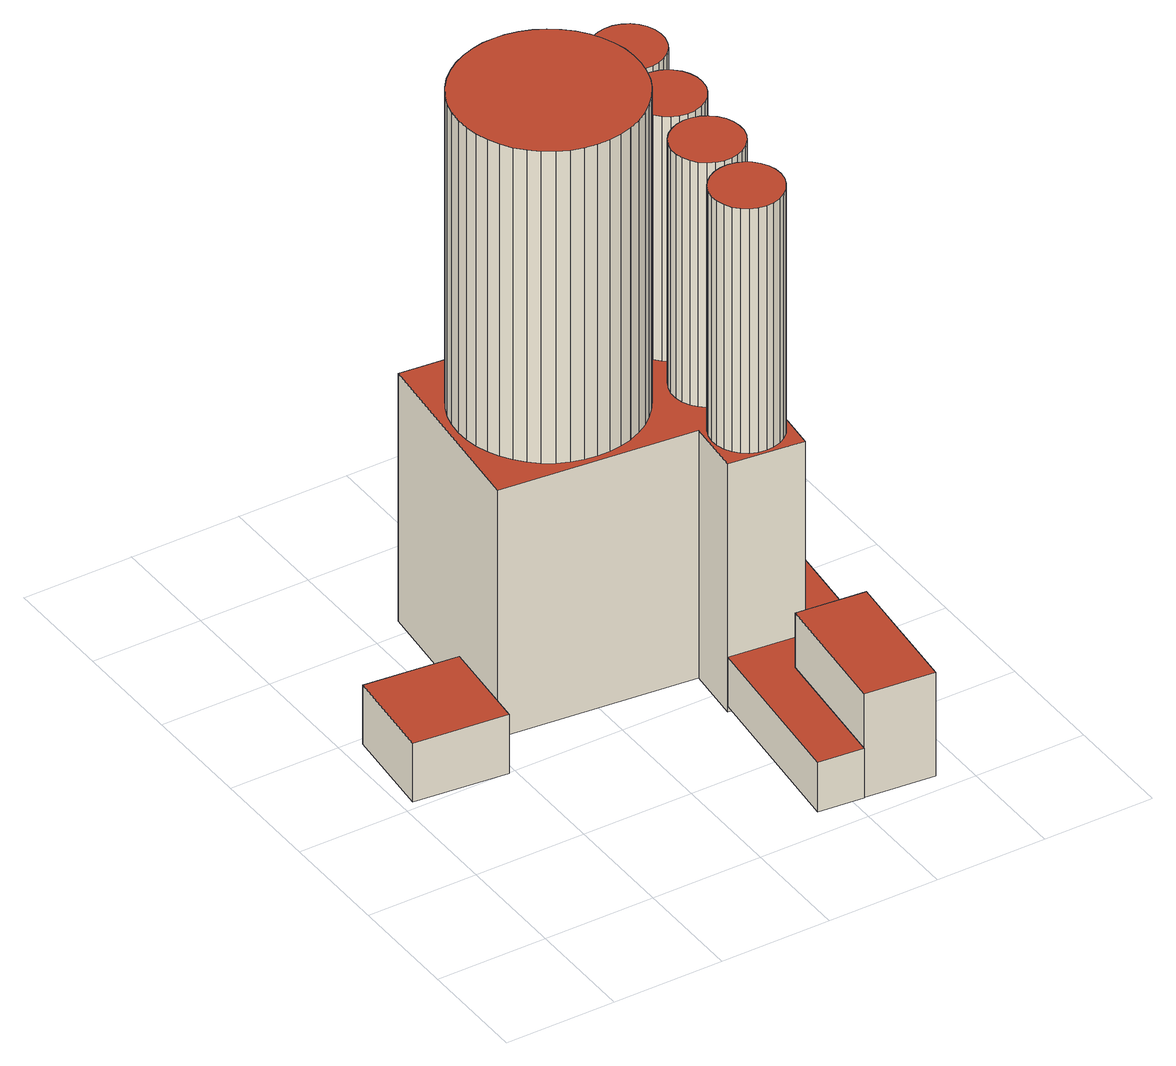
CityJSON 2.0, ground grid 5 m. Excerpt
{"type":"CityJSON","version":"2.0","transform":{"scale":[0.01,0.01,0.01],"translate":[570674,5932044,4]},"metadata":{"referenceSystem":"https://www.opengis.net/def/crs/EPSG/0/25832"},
"CityObjects":{
"building1":{"type":"Building","attributes":{"Grundfläche 2D":"18.319051","Grundhöhe NN":"4.785"},"geometry":[{"type":"Solid","lod":"3","boundaries":[[[[0,1,2,3]],[[4,5,3,2]],[[5,6,0,3]],[[6,7,1,0]],[[7,4,2,1]],[[7,6,5,4]]]],"semantics":{"surfaces":[{"type":"RoofSurface"},{"type":"WallSurface"},{"type":"GroundSurface"}],"values":[[0,1,1,1,1,2]]}}]},
"building2":{"type":"Building","attributes":{"Grundfläche 2D":"122.599835","Grundhöhe NN":"4.683"},"children":["building2-1","building2-2","building2-3","building2-4"],"geometry":[{"type":"Solid","lod":"3","boundaries":[[[[8,9,10,11,12,13,14,15,16,17,18,19,20,21,22,23,24,25,26,27,28,29,30,31,32,33,34,35,36,37,38,39,40,41,42,43,44,45,46,47,48,49,50,51,52]],[[53,54,55,56,57,58,59,60,61],[62,63,64,65,66,67,68,69,70,71,72,73,74,75,76,77,78,79,80,81,82,83,84,85,86,87,88,89,90,91,92,93,94,95,96,97,98,99,100,101,102,103,104,105,106,107]],[[11,10,96,95]],[[12,11,95,94]],[[13,12,94,93]],[[8,52,99,98]],[[9,8,98,97]],[[10,9,97,96]],[[14,13,93,92]],[[92,91,15,14]],[[91,90,16,15]],[[90,89,17,16]],[[18,17,89,88]],[[88,87,19,18]],[[20,19,87,86]],[[21,20,86,85]],[[22,21,85,84]],[[23,22,84,83]],[[24,23,83,82]],[[25,24,82,81]],[[81,80,26,25]],[[80,79,27,26]],[[79,78,28,27]],[[29,28,78,77]],[[77,76,30,29]],[[31,30,76,75]],[[32,31,75,74]],[[33,32,74,73]],[[34,33,73,72]],[[35,34,72,71]],[[35,71,70]],[[36,35,70,69]],[[69,68,37,36]],[[68,67,38,37]],[[67,66,39,38]],[[40,39,66,65]],[[65,64,41,40]],[[64,63,42,41]],[[63,62,43,42]],[[62,107,44,43]],[[107,106,45,44]],[[106,105,46,45]],[[105,104,47,46]],[[104,103,48,47]],[[103,102,49,48]],[[102,101,50,49]],[[51,50,101,100]],[[52,51,100,99]],[[61,60,108,109]],[[53,61,109,110]],[[54,53,110,111]],[[55,54,111,112]],[[56,55,112,113]],[[57,56,113,114]],[[115,59,58,57,114,116]],[[60,59,115,108]],[[111,110,109,108,115,116,114,113,112]]]],"semantics":{"surfaces":[{"type":"RoofSurface"},{"type":"WallSurface"},{"type":"GroundSurface"}],"values":[[0,0,1,1,1,1,1,1,1,1,1,1,1,1,1,1,1,1,1,1,1,1,1,1,1,1,1,1,1,1,1,1,1,1,1,1,1,1,1,1,1,1,1,1,1,1,1,1,1,1,1,1,1,1,1,1,2]]}}]},
"building2-1":{"type":"BuildingInstallation","parents":["building2"],"geometry":[{"type":"MultiSurface","lod":"3","boundaries":[[[117,118,119,120,121,122,123,124,125,126,127,128,129,130,131,132,133,134,135,136,137,138,139,140,141,142,143,144,145,146,147]],[[148,149,123,122]],[[149,150,124,123]],[[151,152,121,120]],[[122,121,152,148]],[[150,153,125,124]],[[153,154,126,125]],[[127,126,154,155]],[[155,156,128,127]],[[156,157,129,128]],[[130,129,157,158]],[[131,130,158,159]],[[159,160,132,131]],[[133,132,160,161]],[[161,162,163,135,134,133]],[[163,164,136,135]],[[164,165,137,136]],[[165,166,167,139,138,137]],[[167,168,140,139]],[[168,169,141,140]],[[169,170,142,141]],[[170,171,143,142]],[[171,172,144,143]],[[172,173,145,144]],[[173,174,146,145]],[[174,175,147,146]],[[175,176,117,147]],[[118,117,176,177]],[[151,120,119,118,177,178]]],"semantics":{"surfaces":[{"type":"RoofSurface"},{"type":"WallSurface"}],"values":[0,1,1,1,1,1,1,1,1,1,1,1,1,1,1,1,1,1,1,1,1,1,1,1,1,1,1,1,1]}}]},
"building2-2":{"type":"BuildingInstallation","parents":["building2"],"geometry":[{"type":"MultiSurface","lod":"3","boundaries":[[[179,180,181,182,183,184,185,186,187,188,189,190,191,192,193,194,195,196,197,198,199,200,201,202,203,204,205,206,207]],[[183,182,208,209]],[[209,210,184,183]],[[210,211,212,186,185,184]],[[213,208,182,181]],[[212,214,187,186]],[[188,187,214,215]],[[189,188,215,216]],[[216,217,190,189]],[[191,190,217,218]],[[192,191,218,219]],[[219,220,193,192]],[[220,221,194,193]],[[221,222,195,194]],[[196,195,222,223]],[[223,224,197,196]],[[198,197,224,225]],[[199,198,225,226]],[[226,227,200,199]],[[227,228,201,200]],[[228,229,202,201]],[[203,202,229,230]],[[230,231,204,203]],[[231,232,205,204]],[[206,205,232,233]],[[207,206,233,234]],[[179,207,234,235]],[[235,236,180,179]],[[236,213,181,180]]],"semantics":{"surfaces":[{"type":"RoofSurface"},{"type":"WallSurface"}],"values":[0,1,1,1,1,1,1,1,1,1,1,1,1,1,1,1,1,1,1,1,1,1,1,1,1,1,1,1,1]}}]},
"building2-3":{"type":"BuildingInstallation","parents":["building2"],"geometry":[{"type":"MultiSurface","lod":"3","boundaries":[[[237,238,239,240,241,242,243,244,245,246,247,248,249,250,251,252,253,254,255,256,257,258,259,260,261,262,263,264,265,266]],[[267,268,269,246,245,244]],[[269,270,247,246]],[[271,272,243,242]],[[244,243,272,267]],[[270,273,248,247]],[[249,248,273,274]],[[250,249,274,275]],[[251,250,275,276]],[[276,277,252,251]],[[277,278,253,252]],[[254,253,278,279]],[[279,280,255,254]],[[280,281,256,255]],[[281,282,257,256]],[[258,257,282,283]],[[259,258,283,284]],[[284,285,260,259]],[[285,286,261,260]],[[262,261,286,287]],[[263,262,287,288]],[[264,263,288,289]],[[289,290,265,264]],[[266,265,290,291]],[[237,266,291,292]],[[238,237,292,293]],[[239,238,293,294]],[[294,295,240,239]],[[295,296,271,242,241,240]]],"semantics":{"surfaces":[{"type":"RoofSurface"},{"type":"WallSurface"}],"values":[0,1,1,1,1,1,1,1,1,1,1,1,1,1,1,1,1,1,1,1,1,1,1,1,1,1,1,1,1]}}]},
"building2-4":{"type":"BuildingInstallation","parents":["building2"],"geometry":[{"type":"MultiSurface","lod":"3","boundaries":[[[297,298,299,300,301,302,303,304,305,306,307,308,309,310,311,312,313,314,315,316,317,318,319,320,321,322,323,324,325,326,327,328]],[[306,329,330,307]],[[330,331,308,307]],[[332,310,309,308,331,333]],[[334,335,329,306,305,304]],[[332,336,311,310]],[[336,337,312,311]],[[337,338,313,312]],[[338,339,314,313]],[[339,340,315,314]],[[340,341,316,315]],[[341,342,317,316]],[[342,343,318,317]],[[343,344,319,318]],[[344,345,320,319]],[[345,346,347,322,321,320]],[[347,348,323,322]],[[348,349,324,323]],[[349,350,351,326,325,324]],[[351,352,327,326]],[[352,353,328,327]],[[297,328,353,354]],[[298,297,354,355]],[[355,356,299,298]],[[356,357,300,299]],[[301,300,357,358]],[[358,359,302,301]],[[359,360,303,302]],[[360,334,304,303]]],"semantics":{"surfaces":[{"type":"RoofSurface"},{"type":"WallSurface"}],"values":[0,1,1,1,1,1,1,1,1,1,1,1,1,1,1,1,1,1,1,1,1,1,1,1,1,1,1,1,1]}}]},
"building3":{"type":"Building","attributes":{"Grundfläche 2D":"21.602114","Grundhöhe NN":"4.951"},"geometry":[{"type":"Solid","lod":"3","boundaries":[[[[361,362,363,364,365,366]],[[364,363,367,368]],[[365,364,368,369]],[[366,365,369,370]],[[361,366,370,371]],[[362,361,371,372]],[[363,362,372,367]],[[370,369,368,367,372,371]]]],"semantics":{"surfaces":[{"type":"RoofSurface"},{"type":"WallSurface"},{"type":"GroundSurface"}],"values":[[0,1,1,1,1,1,1,2]]}}]},
"building4":{"type":"Building","attributes":{"Grundfläche 2D":"18.792972","Grundhöhe NN":"4.980"},"geometry":[{"type":"Solid","lod":"3","boundaries":[[[[373,374,375,376]],[[377,378,376,375]],[[378,379,373,376]],[[379,380,374,373]],[[380,377,375,374]],[[380,379,378,377]]]],"semantics":{"surfaces":[{"type":"RoofSurface"},{"type":"WallSurface"},{"type":"GroundSurface"}],"values":[[0,1,1,1,1,2]]}}]},
"building5":{"type":"Building","attributes":{"Grundfläche 2D":"26.866413","Grundhöhe NN":"4.807"},"geometry":[{"type":"Solid","lod":"3","boundaries":[[[[381,382,383,384]],[[382,381,385,386]],[[383,382,386,387]],[[384,383,387,388]],[[381,384,388,385]],[[386,385,388,387]]]],"semantics":{"surfaces":[{"type":"RoofSurface"},{"type":"WallSurface"},{"type":"GroundSurface"}],"values":[[0,1,1,1,1,2]]}}]},
"building6":{"type":"Building","attributes":{"Grundfläche 2D":"7.496747","Grundhöhe NN":"4.798"},"geometry":[{"type":"Solid","lod":"3","boundaries":[[[[389,390,391,392]],[[393,394,392,391]],[[394,395,389,392]],[[395,396,390,389]],[[396,393,391,390]],[[396,395,394,393]]]],"semantics":{"surfaces":[{"type":"RoofSurface"},{"type":"WallSurface"},{"type":"GroundSurface"}],"values":[[0,1,1,1,1,2]]}}]}
},
"vertices":[
[508,1414,364],[87,1457,364],[43,1027,364],[464,984,364],[43,1027,79],[464,984,79],[508,1414,79],[87,1457,79],
[1154,1995,2777],[1098,2007,2777],[1055,2010,2777],[997,2008,2777],[942,1997,2777],[888,1979,2777],[837,1954,2777],[790,1921,2777],[748,1883,2777],[712,1839,2777],[682,1790,2777],[660,1738,2777],[645,1683,2777],[638,1626,2777],[639,1569,2777],[648,1513,2777],[665,1458,2777],[689,1407,2777],[720,1359,2777],[757,1316,2777],[800,1279,2777],[848,1248,2777],[900,1224,2777],[955,1208,2777],[1011,1200,2777],[1068,1199,2777],[1124,1206,2777],[1179,1221,2777],[1231,1244,2777],[1280,1274,2777],[1324,1311,2777],[1362,1353,2777],[1394,1400,2777],[1419,1451,2777],[1437,1505,2777],[1447,1561,2777],[1449,1618,2777],[1444,1675,2777],[1430,1730,2777],[1408,1783,2777],[1380,1832,2777],[1345,1877,2777],[1304,1916,2777],[1257,1950,2777],[1207,1976,2777],[561,1218,1267],[1437,1128,1267],[1412,880,1267],[1748,845,1267],[1888,2205,1267],[1602,2234,1267],[1551,2239,1267],[1526,1991,1267],[650,2081,1267],[1447,1561,1267],[1437,1505,1267],[1419,1451,1267],[1394,1400,1267],[1362,1353,1267],[1324,1311,1267],[1280,1274,1267],[1231,1244,1267],[1180,1222,1267],[1179,1221,1267],[1124,1206,1267],[1068,1199,1267],[1011,1200,1267],[955,1208,1267],[900,1224,1267],[848,1248,1267],[800,1279,1267],[757,1316,1267],[720,1359,1267],[689,1407,1267],[665,1458,1267],[648,1513,1267],[639,1569,1267],[638,1626,1267],[645,1683,1267],[660,1738,1267],[682,1790,1267],[712,1839,1267],[748,1883,1267],[790,1921,1267],[837,1954,1267],[888,1979,1267],[942,1997,1267],[997,2008,1267],[1055,2010,1267],[1098,2007,1267],[1154,1995,1267],[1207,1976,1267],[1257,1950,1267],[1304,1916,1267],[1345,1877,1267],[1380,1832,1267],[1408,1783,1267],[1430,1730,1267],[1444,1675,1267],[1449,1618,1267],[1526,1991,68],[650,2081,68],[561,1218,68],[1437,1128,68],[1412,880,68],[1748,845,68],[1888,2205,68],[1551,2239,68],[1602,2234,68],
[1519,1264,2450],[1546,1242,2450],[1567,1231,2450],[1578,1225,2450],[1612,1217,2450],[1647,1216,2450],[1675,1222,2450],[1707,1235,2450],[1736,1255,2450],[1760,1282,2450],[1777,1312,2450],[1787,1346,2450],[1788,1382,2450],[1782,1417,2450],[1769,1449,2450],[1748,1478,2450],[1721,1501,2450],[1699,1513,2450],[1690,1518,2450],[1656,1527,2450],[1621,1529,2450],[1601,1525,2450],[1586,1522,2450],[1554,1508,2450],[1525,1487,2450],[1502,1460,2450],[1486,1429,2450],[1477,1394,2450],[1476,1359,2450],[1483,1324,2450],[1498,1292,2450],[1647,1216,1267],[1675,1222,1267],[1707,1235,1267],[1578,1225,1267],[1612,1217,1267],[1736,1255,1267],[1760,1282,1267],[1777,1312,1267],[1787,1346,1267],[1788,1382,1267],[1782,1417,1267],[1769,1449,1267],[1748,1478,1267],[1721,1501,1267],[1699,1513,1267],[1690,1518,1267],[1656,1527,1267],[1621,1529,1267],[1601,1525,1267],[1586,1522,1267],[1554,1508,1267],[1525,1487,1267],[1502,1460,1267],[1486,1429,1267],[1477,1394,1267],[1476,1359,1267],[1483,1324,1267],[1498,1292,1267],[1519,1264,1267],[1546,1242,1267],[1567,1231,1267],
[1723,1126,2450],[1699,1152,2450],[1669,1171,2450],[1644,1182,2450],[1609,1189,2450],[1574,1187,2450],[1562,1184,2450],[1540,1178,2450],[1508,1161,2450],[1482,1138,2450],[1461,1110,2450],[1447,1077,2450],[1441,1042,2450],[1443,1007,2450],[1453,973,2450],[1469,942,2450],[1493,916,2450],[1522,895,2450],[1555,882,2450],[1590,876,2450],[1625,878,2450],[1658,888,2450],[1689,906,2450],[1715,930,2450],[1735,959,2450],[1748,992,2450],[1754,1026,2450],[1751,1062,2450],[1741,1095,2450],[1644,1182,1267],[1609,1189,1267],[1574,1187,1267],[1562,1184,1267],[1540,1178,1267],[1669,1171,1267],[1508,1161,1267],[1482,1138,1267],[1461,1110,1267],[1447,1077,1267],[1441,1042,1267],[1443,1007,1267],[1453,973,1267],[1469,942,1267],[1493,916,1267],[1522,895,1267],[1555,882,1267],[1590,876,1267],[1625,878,1267],[1658,888,1267],[1689,906,1267],[1715,930,1267],[1735,959,1267],[1748,992,1267],[1754,1026,1267],[1751,1062,1267],[1741,1095,1267],[1723,1126,1267],[1699,1152,1267],
[1553,2004,2450],[1567,1972,2450],[1589,1944,2450],[1616,1921,2450],[1636,1911,2450],[1647,1905,2450],[1682,1897,2450],[1717,1896,2450],[1730,1899,2450],[1744,1901,2450],[1777,1915,2450],[1806,1935,2450],[1829,1961,2450],[1846,1992,2450],[1856,2026,2450],[1858,2062,2450],[1852,2096,2450],[1838,2129,2450],[1818,2158,2450],[1791,2181,2450],[1760,2197,2450],[1726,2207,2450],[1691,2208,2450],[1656,2202,2450],[1623,2188,2450],[1595,2167,2450],[1572,2140,2450],[1556,2108,2450],[1547,2074,2450],[1546,2039,2450],[1717,1896,1267],[1730,1899,1267],[1744,1901,1267],[1777,1915,1267],[1647,1905,1267],[1682,1897,1267],[1806,1935,1267],[1829,1961,1267],[1846,1992,1267],[1856,2026,1267],[1858,2062,1267],[1852,2096,1267],[1838,2129,1267],[1818,2158,1267],[1791,2181,1267],[1760,2197,1267],[1726,2207,1267],[1691,2208,1267],[1656,2202,1267],[1623,2188,1267],[1595,2167,1267],[1572,2140,1267],[1556,2108,1267],[1547,2074,1267],[1546,2039,1267],[1553,2004,1267],[1567,1972,1267],[1589,1944,1267],[1616,1921,1267],[1636,1911,1267],
[1805,1638,2450],[1818,1671,2450],[1823,1706,2450],[1821,1741,2450],[1810,1775,2450],[1793,1806,2450],[1768,1832,2450],[1739,1851,2450],[1726,1857,2450],[1713,1862,2450],[1679,1868,2450],[1643,1867,2450],[1631,1864,2450],[1609,1858,2450],[1578,1841,2450],[1552,1818,2450],[1531,1789,2450],[1517,1757,2450],[1511,1722,2450],[1512,1687,2450],[1522,1653,2450],[1539,1622,2450],[1563,1595,2450],[1592,1575,2450],[1605,1569,2450],[1624,1562,2450],[1659,1556,2450],[1694,1558,2450],[1704,1561,2450],[1728,1568,2450],[1759,1585,2450],[1785,1609,2450],[1713,1862,1267],[1679,1868,1267],[1643,1867,1267],[1609,1858,1267],[1631,1864,1267],[1739,1851,1267],[1726,1857,1267],[1578,1841,1267],[1552,1818,1267],[1531,1789,1267],[1517,1757,1267],[1511,1722,1267],[1512,1687,1267],[1522,1653,1267],[1539,1622,1267],[1563,1595,1267],[1592,1575,1267],[1605,1569,1267],[1624,1562,1267],[1659,1556,1267],[1694,1558,1267],[1704,1561,1267],[1728,1568,1267],[1759,1585,1267],[1785,1609,1267],[1805,1638,1267],[1818,1671,1267],[1823,1706,1267],[1821,1741,1267],[1810,1775,1267],[1793,1806,1267],[1768,1832,1267],
[1595,678,334],[1906,646,334],[1925,827,334],[1412,880,334],[1332,101,334],[1534,80,334],[1925,827,95],[1412,880,95],[1332,101,95],[1534,80,95],[1595,678,95],[1906,646,95],
[1534,80,599],[1845,48,599],[1906,646,599],[1595,678,599],[1906,646,98],[1595,678,98],[1534,80,98],[1845,48,98],
[2079,2333,406],[1903,2351,406],[1748,845,406],[1925,827,406],[2079,2333,81],[1903,2351,81],[1748,845,81],[1925,827,81],
[1708,2576,259],[2026,2553,259],[2043,2788,259],[1725,2811,259],[2043,2788,80],[1725,2811,80],[1708,2576,80],[2026,2553,80]
]}
